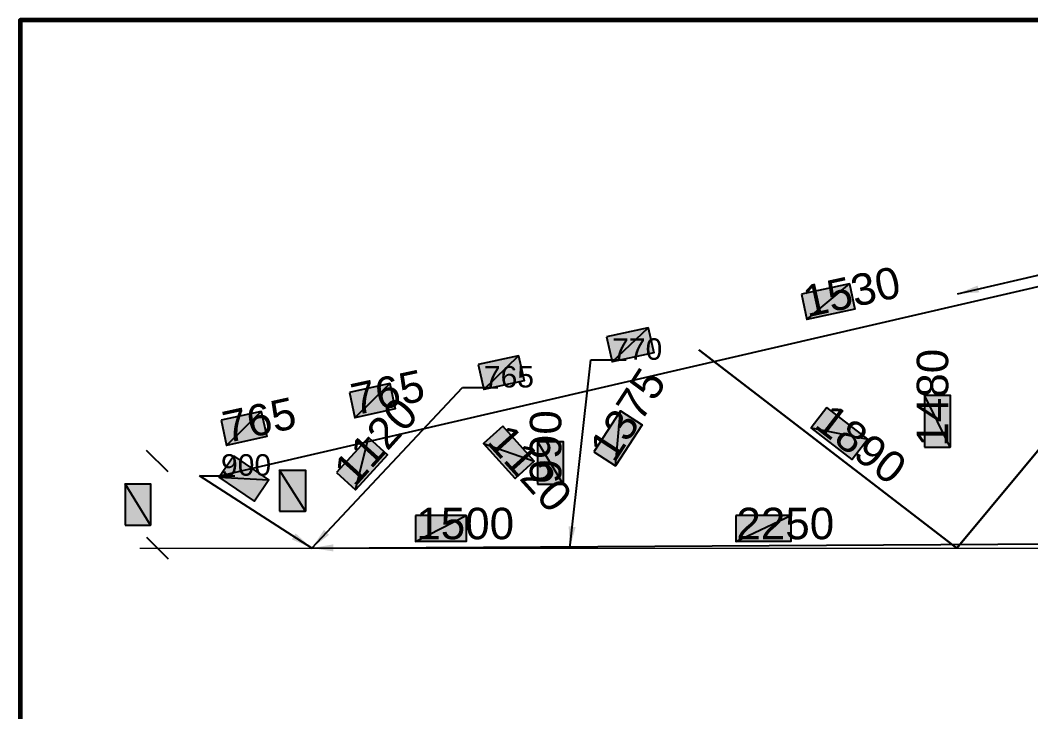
# Model space of a CAD drawing. Extents: x 8 to 21351, y 0 to 420.
# Drawn here: x 16786.9 to 16904.4, y 211.6 to 292 of the extents above; entities that cross this region are included whole.
import ezdxf

# ---------------------------------------------------------------- set-up
doc = ezdxf.new("R2010")
doc.units = 0
doc.linetypes.add('TEYPDFCAD_CENTER', pattern=[20, 12, -3, 2, -3])
for name, color, linetype in [('PDF_ВЫНОСКИ', 7, 'Continuous'), ('PDF_ОСИ', 7, 'Continuous'), ('TEY_REVIEW_AXIS', 7, 'Continuous'), ('TEY_REVIEW_LEADER', 7, 'Continuous')]:
    doc.layers.add(name, color=color, linetype=linetype)
doc.styles.add('TEYPDFCAD_TEXT', font='arial.ttf')
doc.dimstyles.new('TEYPDFCAD_SCALE_1', dxfattribs={"dimtxt": 2.5, "dimasz": 2.5, "dimexe": 1.25, "dimexo": 0.75, "dimtad": 1, "dimdsep": 46, "dimtxsty": 'Standard', "dimcen": 0.09, "dimadec": 0, "dimazin": 0, "dimtfac": 1, "dimtofl": 0, "dimtmove": 0, "dimatfit": 3, "dimfxl": 1, "dimarcsym": 0})

# ---------------------------------------------------------------- blocks, each defined once
blk = doc.blocks.new('TEY_AXIS')
at = {"layer": 'PDF_ОСИ', "linetype": 'TEYPDFCAD_CENTER', "lineweight": 9}
blk.add_line((0, 0), (1, 0), dxfattribs=at)

msp = doc.modelspace()

# ---------------------------------------------------------------- hatches: boundary and pattern name
at = {"true_color": 0xffffff}
h = msp.add_hatch(color=0, dxfattribs=at)
h.paths.add_polyline_path([(16877.75, 260.16), (16878.38, 257.22), (16883.31, 261.37)])
h.paths.add_polyline_path([(16878.38, 257.22), (16883.31, 261.37), (16883.95, 258.42)])
h = msp.add_hatch(color=0, dxfattribs=at)
h.paths.add_polyline_path([(16855.08, 255.23), (16855.71, 252.29), (16859.92, 256.26)])
h.paths.add_polyline_path([(16855.71, 252.29), (16859.92, 256.26), (16860.56, 253.34)])
h = msp.add_hatch(color=0, dxfattribs=at)
h.paths.add_polyline_path([(16840.15, 251.99), (16840.79, 249.07), (16844.85, 253.01)])
h.paths.add_polyline_path([(16840.79, 249.07), (16844.85, 253.01), (16845.49, 250.08)])
h = msp.add_hatch(color=0, dxfattribs=at)
h.paths.add_polyline_path([(16825.17, 248.75), (16825.8, 245.81), (16829.85, 249.77)])
h.paths.add_polyline_path([(16825.8, 245.81), (16829.85, 249.77), (16830.48, 246.82)])
h = msp.add_hatch(color=0, dxfattribs=at)
h.paths.add_polyline_path([(16892.06, 242.38), (16895.04, 242.38), (16892.06, 248.41)])
h.paths.add_polyline_path([(16895.04, 242.38), (16892.06, 248.41), (16895.04, 248.41)])
h = msp.add_hatch(color=0, dxfattribs=at)
h.paths.add_polyline_path([(16880.69, 246.99), (16878.87, 244.62), (16885.47, 243.31)])
h.paths.add_polyline_path([(16878.87, 244.62), (16885.47, 243.31), (16883.65, 240.94)])
h = msp.add_hatch(color=0, dxfattribs=at)
h.paths.add_polyline_path([(16810.25, 245.51), (16810.88, 242.59), (16814.92, 246.53)])
h.paths.add_polyline_path([(16810.88, 242.59), (16814.92, 246.53), (16815.56, 243.61)])
h = msp.add_hatch(color=0, dxfattribs=at)
h.paths.add_polyline_path([(16853.6, 241.85), (16856.11, 240.22), (16856.71, 246.61)])
h.paths.add_polyline_path([(16856.11, 240.22), (16856.71, 246.61), (16859.23, 244.98)])
h = msp.add_hatch(color=0, dxfattribs=at)
h.paths.add_polyline_path([(16842.99, 244.83), (16840.77, 242.82), (16846.67, 240.75)])
h.paths.add_polyline_path([(16840.77, 242.82), (16846.67, 240.75), (16844.45, 238.74)])
h = msp.add_hatch(color=0, dxfattribs=at)
h.paths.add_polyline_path([(16823.67, 239.42), (16825.89, 237.41), (16827.37, 243.5)])
h.paths.add_polyline_path([(16825.89, 237.41), (16827.37, 243.5), (16829.59, 241.49)])
h = msp.add_hatch(color=0, dxfattribs=at)
h.paths.add_polyline_path([(16847.06, 238.08), (16850.04, 238.08), (16847.06, 243.04)])
h.paths.add_polyline_path([(16850.04, 238.08), (16847.06, 243.04), (16850.04, 243.04)])
h = msp.add_hatch(color=0, dxfattribs=at)
h.paths.add_polyline_path([(16811.71, 241.38), (16810.01, 238.91), (16815.81, 238.59)])
h.paths.add_polyline_path([(16810.01, 238.91), (16815.81, 238.59), (16814.14, 236.09)])
h = msp.add_hatch(color=0, dxfattribs=at)
h.paths.add_polyline_path([(16817.04, 234.93), (16820.05, 234.93), (16817.04, 239.71)])
h.paths.add_polyline_path([(16820.05, 234.93), (16817.04, 239.71), (16820.05, 239.71)])
h = msp.add_hatch(color=0, dxfattribs=at)
h.paths.add_polyline_path([(16799.07, 233.32), (16802.05, 233.32), (16799.07, 238.1)])
h.paths.add_polyline_path([(16802.05, 233.32), (16799.07, 238.1), (16802.05, 238.1)])
h = msp.add_hatch(color=0, dxfattribs=at)
h.paths.add_polyline_path([(16832.87, 234.42), (16832.87, 231.42), (16838.74, 234.42)])
h.paths.add_polyline_path([(16832.87, 231.42), (16838.74, 234.42), (16838.74, 231.42)])
h = msp.add_hatch(color=0, dxfattribs=at)
h.paths.add_polyline_path([(16870.11, 234.42), (16870.11, 231.42), (16876.5, 234.42)])
h.paths.add_polyline_path([(16870.11, 231.42), (16876.5, 234.42), (16876.5, 231.42)])

# ---------------------------------------------------------------- linework, layer by layer
at = {"color": 7, "lineweight": 25}
for p, q in [((16804.07, 239.5), (16801.57, 242)), ((16801.57, 231.92), (16804.07, 229.4))]:
    msp.add_line(p, q, dxfattribs=at)
at = {"color": 0, "true_color": 0xffffff}
for points in [[(16877.75, 260.16), (16878.38, 257.22), (16883.31, 261.37)], [(16878.38, 257.22), (16883.31, 261.37), (16883.95, 258.42)], [(16855.08, 255.23), (16855.71, 252.29), (16859.92, 256.26)], [(16855.71, 252.29), (16859.92, 256.26), (16860.56, 253.34)], [(16840.15, 251.99), (16840.79, 249.07), (16844.85, 253.01)], [(16840.79, 249.07), (16844.85, 253.01), (16845.49, 250.08)], [(16825.17, 248.75), (16825.8, 245.81), (16829.85, 249.77)], [(16825.8, 245.81), (16829.85, 249.77), (16830.48, 246.82)], [(16892.06, 242.38), (16895.04, 242.38), (16892.06, 248.41)], [(16895.04, 242.38), (16892.06, 248.41), (16895.04, 248.41)], [(16880.69, 246.99), (16878.87, 244.62), (16885.47, 243.31)], [(16810.25, 245.51), (16810.88, 242.59), (16814.92, 246.53)], [(16810.88, 242.59), (16814.92, 246.53), (16815.56, 243.61)], [(16853.6, 241.85), (16856.11, 240.22), (16856.71, 246.61)], [(16856.11, 240.22), (16856.71, 246.61), (16859.23, 244.98)], [(16842.99, 244.83), (16840.77, 242.82), (16846.67, 240.75)], [(16878.87, 244.62), (16885.47, 243.31), (16883.65, 240.94)], [(16823.67, 239.42), (16825.89, 237.41), (16827.37, 243.5)], [(16825.89, 237.41), (16827.37, 243.5), (16829.59, 241.49)], [(16840.77, 242.82), (16846.67, 240.75), (16844.45, 238.74)], [(16847.06, 238.08), (16850.04, 238.08), (16847.06, 243.04)], [(16850.04, 238.08), (16847.06, 243.04), (16850.04, 243.04)], [(16811.71, 241.38), (16810.01, 238.91), (16815.81, 238.59)], [(16810.01, 238.91), (16815.81, 238.59), (16814.14, 236.09)], [(16817.04, 234.93), (16820.05, 234.93), (16817.04, 239.71)], [(16820.05, 234.93), (16817.04, 239.71), (16820.05, 239.71)], [(16799.07, 233.32), (16802.05, 233.32), (16799.07, 238.1)], [(16802.05, 233.32), (16799.07, 238.1), (16802.05, 238.1)], [(16832.87, 234.42), (16832.87, 231.42), (16838.74, 234.42)], [(16832.87, 231.42), (16838.74, 234.42), (16838.74, 231.42)], [(16870.11, 234.42), (16870.11, 231.42), (16876.5, 234.42)], [(16870.11, 231.42), (16876.5, 234.42), (16876.5, 231.42)]]:
    msp.add_lwpolyline(points, close=True, dxfattribs=at)
at = {"layer": 'TEY_REVIEW_AXIS', "color": 7, "lineweight": 30}
for p, q in [((16895.8, 230.65), (16925.84, 266.7)), ((16865.79, 253.7), (16895.8, 230.65))]:
    msp.add_line(p, q, dxfattribs=at)
at = {"layer": 'TEY_REVIEW_AXIS', "lineweight": 60}
msp.add_lwpolyline([(16786.88, 5.06), (17181.87, 5.06), (17181.87, 292.04), (16786.88, 292.04)], close=True, dxfattribs=at)

# ---------------------------------------------------------------- block references
at = {"layer": 'PDF_ОСИ', "xscale": 349.9908333333333}
msp.add_blockref('TEY_AXIS', (16800.81, 230.65), dxfattribs=at)

# ---------------------------------------------------------------- texts
at = {"color": 7, "style": 'TEYPDFCAD_TEXT'}
for s, rotation, p in [('1530', 12.3375, (16878.4, 257.47)), ('1375', 56.9751, (16855.95, 240.41)), ('765', 12.1288, (16825.82, 246.08)), ('1120', 47.8781, (16825.76, 237.62)), ('1890', -37.5679, (16879.06, 244.77)), ('1120', -47.8781, (16841, 242.93))]:
    msp.add_text(s, height=3.662, rotation=rotation, dxfattribs=at).set_placement(p)
for s, p in [('1500', (16832.94, 231.67)), ('2250', (16870.17, 231.67))]:
    msp.add_text(s, height=3.662, dxfattribs=at).set_placement(p)
at = {"layer": 'PDF_ВЫНОСКИ', "style": 'TEYPDFCAD_TEXT'}
for s, p in [('770', (16855.73, 252.54)), ('765', (16840.81, 249.32)), ('900', (16810.23, 239.06)), ('900', (16810.23, 239.06))]:
    msp.add_text(s, height=2.5, dxfattribs=at).set_placement(p)
at = {"layer": 'TEY_REVIEW_LEADER', "color": 7, "style": 'TEYPDFCAD_TEXT'}
for s, rotation, p in [('1480', 90, (16894.81, 242.44)), ('765', 12.3874, (16810.9, 242.85)), ('990', 90, (16849.81, 238.15))]:
    msp.add_text(s, height=3.662, rotation=rotation, dxfattribs=at).set_placement(p)

# ---------------------------------------------------------------- leaders
at = {"layer": 'PDF_ВЫНОСКИ', "lineweight": 9, "annotation_type": 0, "has_hookline": 1, "hookline_direction": 0}
for points in [[(16985.8, 279.68), (16810.23, 239.06)], [(16895.89, 260.22), (16967.87, 276.82)], [(16850.8, 230.65), (16853.23, 252.54), (16855.73, 252.54)], [(16820.79, 230.65), (16838.31, 249.32), (16840.81, 249.32)], [(16820.79, 230.65), (16807.73, 239.06), (16810.23, 239.06)], [(16820.79, 230.65), (16997.93, 231.67)]]:
    msp.add_leader(points, dimstyle='TEYPDFCAD_SCALE_1', dxfattribs=at)

doc.saveas('drawing.dxf')
